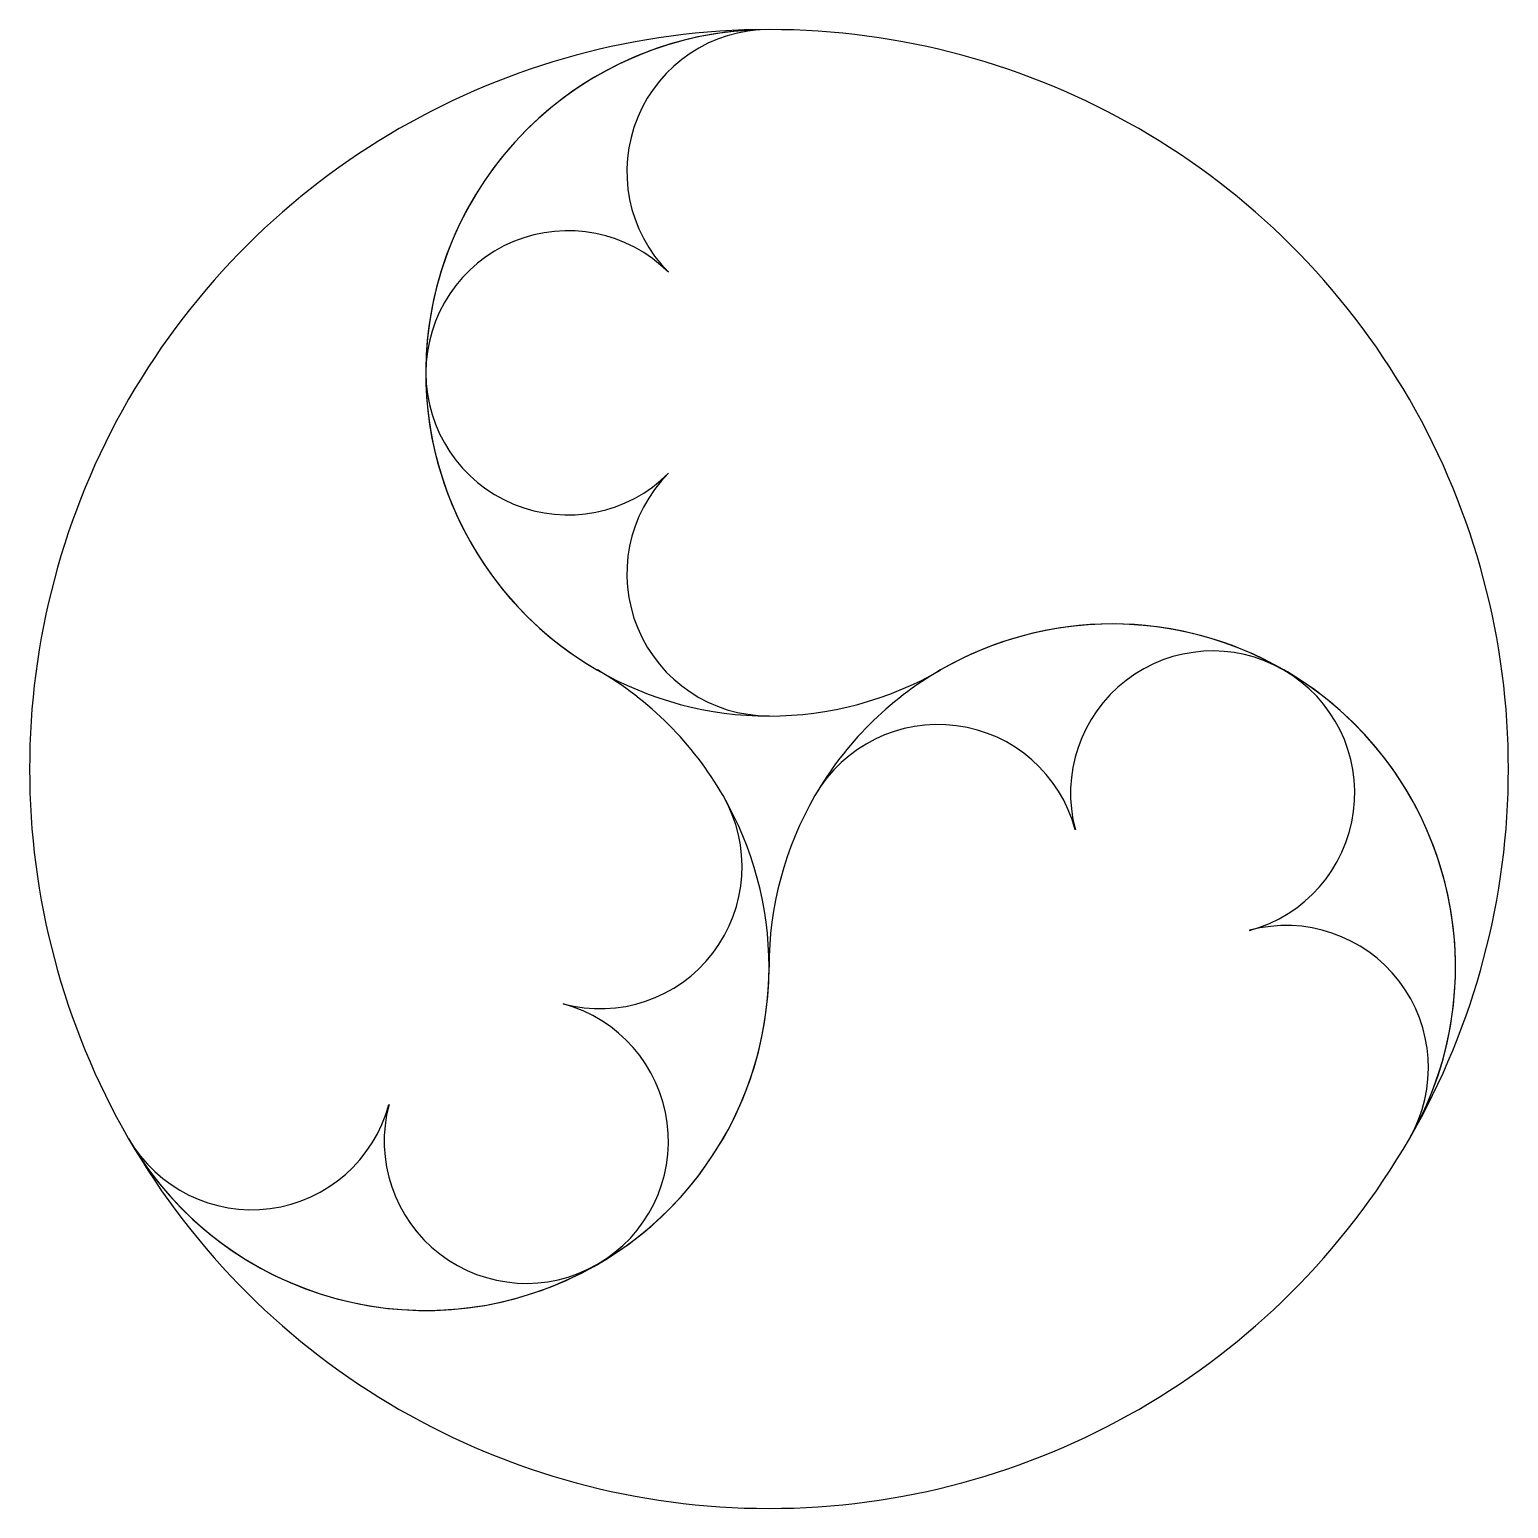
# Model space of a CAD drawing. Extents: x -50 to 50, y -50 to 50.
import ezdxf

# ---------------------------------------------------------------- set-up
doc = ezdxf.new("R2010")
doc.units = 0
doc.layers.add('MODELSKETCH_VISIBLE', color=7, linetype='CONTINUOUS')

msp = doc.modelspace()

# ---------------------------------------------------------------- linework, layer by layer
at = {"layer": 'MODELSKETCH_VISIBLE'}
for centre, radius, start, end in [((0, 26.79), 23.21, 90, 180), ((0, 0), 50, 90, 210), ((0, 26.79), 23.21, 90, 240), ((0, 40.39), 9.61, 90, 225), ((0, 40.39), 9.61, 90, 225), ((0, 0), 50, 330, 90), ((-13.59, 26.79), 9.61, 45, 180), ((-13.59, 26.79), 9.61, 45, 180), ((0, 26.79), 23.21, 180, 240), ((-13.59, 26.79), 9.61, 180, 315), ((-13.59, 26.79), 9.61, 180, 315), ((0, 13.2), 9.61, 135, 270), ((0, 13.2), 9.61, 135, 270), ((23.21, -13.4), 23.21, 60, 120), ((23.21, -13.4), 23.21, 330, 120), ((30, -1.63), 9.61, 60, 195), ((30, -1.63), 9.61, 60, 195), ((0, 26.79), 23.21, 240, 270), ((-23.21, -13.4), 23.21, 30, 60), ((0, 26.79), 23.21, 270, 300), ((23.21, -13.4), 23.21, 120, 150), ((30, -1.63), 9.61, 285, 60), ((30, -1.63), 9.61, 285, 60), ((23.21, -13.4), 23.21, 330, 60), ((11.43, -6.6), 9.61, 15, 150), ((11.43, -6.6), 9.61, 15, 150), ((-11.43, -6.6), 9.61, 255, 30), ((-11.43, -6.6), 9.61, 255, 30), ((-23.21, -13.4), 23.21, 0, 30), ((23.21, -13.4), 23.21, 150, 180), ((34.98, -20.19), 9.61, 330, 105), ((34.98, -20.19), 9.61, 330, 105), ((-23.21, -13.4), 23.21, 210, 0), ((-23.21, -13.4), 23.21, 300, 0), ((-16.41, -25.17), 9.61, 300, 75), ((-16.41, -25.17), 9.61, 300, 75), ((-34.98, -20.19), 9.61, 210, 345), ((-34.98, -20.19), 9.61, 210, 345), ((-16.41, -25.17), 9.61, 165, 300), ((-16.41, -25.17), 9.61, 165, 300), ((0, 0), 50, 210, 330), ((-23.21, -13.4), 23.21, 210, 300)]:
    msp.add_arc(centre, radius, start, end, dxfattribs=at)

doc.saveas('drawing.dxf')
